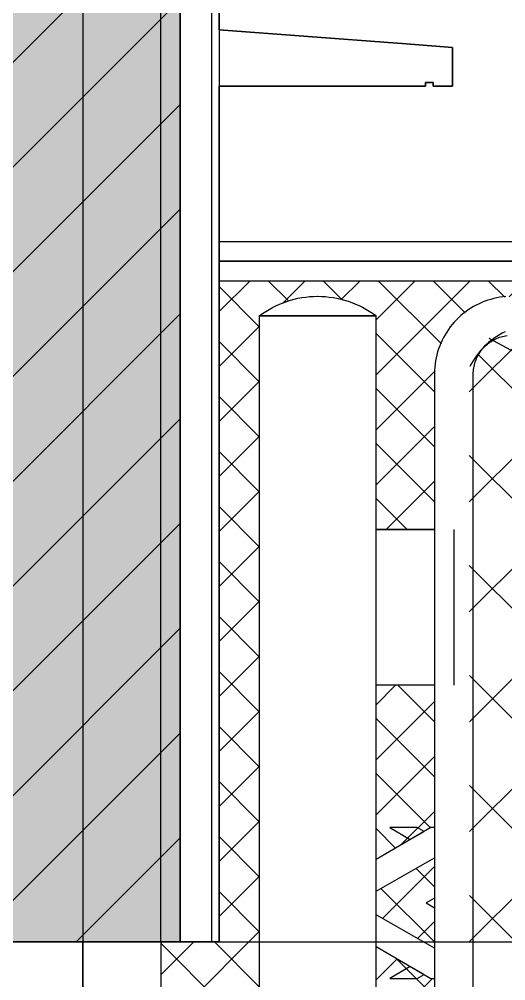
# Model space of a CAD drawing. Header units: millimetres. Extents: x 2519235 to 7246330, y 25937 to 201821.
# Drawn here: x 3260753 to 3261378, y 102240 to 103476 of the extents above; entities that cross this region are included whole.
import ezdxf
from ezdxf.xclip import XClip

# ---------------------------------------------------------------- set-up
doc = ezdxf.new("R2010")
doc.units = ezdxf.units.MM
doc.header["$XCLIPFRAME"] = 0
doc.set_wipeout_variables(frame=1)
for name, pattern in [('DPA_Hidden 100', [6, 4, -2]), ('HIDDEN', [0.375, 0.25, -0.125]), ('TA_GL_005.00000', [13.75, 5, -1.25, 1.25, -1.25, 5])]:
    doc.linetypes.add(name, pattern=pattern)
for name, color, linetype in [('000 - 0_HIDE_OBJ_FRAMING_DEF_SUB_1', 7, 'Continuous'), ('000 - 0_SYM_DWG_GRIDLINE_MAIN_COLOR_251', 7, 'Continuous'), ('000 - CONCRETE_COL_WIPEOUT_', 7, 'Continuous'), ('000 - CONCRETE_PRECAST_HATCH_', 7, 'Continuous'), ('000 - H A T C H', 7, 'Continuous'), ('_Wall-PRECAST-E1', 7, 'HIDDEN'), ('_งานโครงสร้าง', 7, 'Continuous')]:
    doc.layers.add(name, color=color, linetype=linetype)
doc.styles.add('TA', font='', dxfattribs={"height": 4.5})
doc.styles.get('TA').set_extended_font_data('Cordia New')

# ---------------------------------------------------------------- blocks, each defined once
blk = doc.blocks.new('W-1-PP17-ENT1_REV02_20260415-163809_PP17_ENT1_SE_ELE3')
at = {"layer": '_Wall-PRECAST-E1', "color": 7, "lineweight": -3}
blk.add_lwpolyline([(17400, 105289.9999999962), (18175.00881958846, 105289.9999999962), (18175.00881958846, 102289.9999999962), (17400, 102289.9999999962)], close=True, dxfattribs=at)
at = {"layer": '_งานโครงสร้าง', "color": 7, "extrusion": (-1.224646799147353e-16, 1, 0)}
blk.add_line((18049.84345244663, 116339.9999999948), (18049.84345244663, 100789.9999999948), dxfattribs=at)
blk = doc.blocks.new('*U962')
at = {"layer": '000 - H A T C H'}
h = blk.add_hatch(dxfattribs=at)
h.set_pattern_fill('AR-CONC', scale=0.05)
h.set_pattern_definition([(49.99999999999999, (0, 0), (9.1092334498002, -0.7969542769451543), [0.9525000000000001, -10.4775]), (355, (0, 0), (-1.762171071248467, 9.552842261951758), [0.762, -8.3820292085]), (100.4514447, (0.7591003500000001, -0.066412675), (7.347062354517664, 8.755887595609755), [0.80950044, -8.904512229999998]), (46.18420000000001, (0, 2.54), (13.5539520446065, -2.102116396636358), [1.42875, -15.71625]), (96.63555760999996, (1.129495, 2.364825), (11.87020670257515, 12.37130622988608), [1.214251157, -13.356780408]), (351.1841511700001, (0, 2.54), (11.87020670324885, 12.37130622927663), [1.1429983535, -12.572986596]), (21, (1.27, 1.905), (7.580719563456625, -5.11325990935438), [0.9525000000000001, -10.4775]), (326.0000000000001, (1.27, 1.905), (3.090101417382354, 9.209398306115963), [0.762, -8.382]), (71.45144499999999, (1.90172663, 1.478895005), (10.67082096393581, 4.096138444295263), [0.8095004400000001, -8.90449688]), (37.50000000000001, (0, 0), (0.1544301625295909, 4.227751943657656), [0, -8.2804, 0, -8.509, 0, -8.41375]), (7.499999999999999, (0, 0), (3.340983125515288, 5.009028740905975), [0, -4.8514, 0, -8.0899, 0, -3.20675]), (327.5, (-2.8321, 0), (6.77952975834357, -0.2864371996336722), [0, -3.175, 0, -9.906, 0, -13.1445]), (317.5, (-4.1021, 0), (7.406459069300903, 1.271324551666652), [0, -4.1275, 0, -6.578600000000001, 0, -9.3345])])
h.paths.add_polyline_path([(-5.684341886080801e-14, 0), (8275.00881958846, 0), (8275.00881958846, 3000), (3000, 3000), (3000, 14750.00000000007), (0, 14749.99999999965)])
at = {"layer": '000 - CONCRETE_COL_WIPEOUT_', "color": 7}
blk.add_lwpolyline([(8275.00881958846, 0), (8275.00881958846, 3000), (3000, 3000), (3000, 14750.00000000007), (0, 14749.99999999965), (0, 0), (8275.00881958846, 0), (8275.00881958846, 0), (8275.00881958846, 0), (8275.00881958846, 0), (8275.00881958846, 0), (8275.00881958846, 0)], close=True, dxfattribs=at)
blk = doc.blocks.new('A$Ce4dc3cae')
at = {"layer": '_Wall-PRECAST-E1', "color": 7, "lineweight": -3}
blk.add_lwpolyline([(7500, -11749.99999999965), (8275.00881958846, -11749.99999999965), (8275.00881958846, -14749.99999999965), (7500, -14749.99999999965)], close=True, dxfattribs=at)
blk = doc.blocks.new('A$C7a4bdc73')
at = {"color": 7}
blk.add_blockref('*U962', (0, -14749.99999999965), dxfattribs=at)
at = {"layer": '000 - CONCRETE_PRECAST_HATCH_'}
h = blk.add_hatch(dxfattribs=at)
h.set_pattern_fill('ANSI31', scale=30)
h.set_pattern_definition([(45, (0, 0), (-67.35192090801866, 67.35192090801866), [])])
h.paths.add_polyline_path([(0, -14749.99999999965), (0, 0), (3000, 4.220055416226387e-10), (3000, -11749.99999999965), (8275.00881958846, -11749.99999999965), (8275.00881958846, -14749.99999999965)])
at = {"layer": 'Defpoints', "color": 7}
blk.add_lwpolyline([(0, -14749.99999999965), (0, 0), (3000, 4.220055416226387e-10), (3000, -11749.99999999965), (8275.00881958846, -11749.99999999965), (8275.00881958846, -14749.99999999965)], close=True, dxfattribs=at)
at = {"color": 7}
blk.add_blockref('A$Ce4dc3cae', (0, 0), dxfattribs=at)
blk = doc.blocks.new('DPA_Flat type A - Flat Type A-34221842-ENTRANCE 1 - ELEVATION 4')
at = {"layer": '000 - 0_HIDE_OBJ_FRAMING_DEF_SUB_1', "color": 7}
for p, q in [((-2982792.735888853, 102289.9999999999), (-2982792.735888853, 105289.9999999999)), ((-2982767.735888853, 102289.9999999999), (-2982767.735888853, 105289.9999999999)), ((-2982767.735888853, 105289.9999999999), (-2982767.735888853, 102289.9999999999)), ((-2983542.744708441, 102289.9999999999), (-2982767.735888853, 102289.9999999999)), ((-2982792.735888853, 102289.9999999999), (-2983517.744708441, 102289.9999999999)), ((-2982767.735888853, 102289.9999999999), (-2982792.735888853, 102289.9999999999))]:
    blk.add_line(p, q, dxfattribs=at)
blk = doc.blocks.new('DPA_Curved type B - Curved Type B-V4-ENTRANCE 1 - ELEVATION 4')
at = {"layer": '000 - 0_HIDE_OBJ_FRAMING_DEF_SUB_1', "color": 7}
for p, q in [((-2982767.735888852, 102289.9999999999), (-2982767.735888852, 105289.9999999999)), ((-2982767.735888852, 105289.9999999999), (-2982767.735888852, 102289.9999999999)), ((-2982767.735888852, 105289.9999999999), (-2982767.735888852, 102289.9999999999)), ((-2982767.735888852, 105289.9999999999), (-2982767.735888852, 102289.9999999999)), ((-2982717.735888852, 105289.9999999999), (-2982717.735888852, 102289.9999999999)), ((-2982717.735888896, 105289.9999999999), (-2982717.735888896, 102289.9999999999)), ((-2982717.735888852, 105289.9999999999), (-2982717.735888852, 102289.9999999999)), ((-2982917.735888852, 102289.9999999999), (-2982767.735888852, 102289.9999999999)), ((-2982767.735888852, 102289.9999999999), (-2982917.735888852, 102289.9999999999)), ((-2982767.735888852, 102289.9999999999), (-2982727.735888852, 102289.9999999999)), ((-2982727.735888852, 102289.9999999999), (-2982767.735888852, 102289.9999999999)), ((-2982727.735888852, 102289.9999999999), (-2982717.735888852, 102289.9999999999)), ((-2982717.735888852, 102289.9999999999), (-2982727.735888852, 102289.9999999999)), ((-2982717.735888852, 102289.9999999999), (-2982717.735888896, 102289.9999999999)), ((-2982717.735888896, 102289.9999999999), (-2982717.735888852, 102289.9999999999))]:
    blk.add_line(p, q, dxfattribs=at)
blk = doc.blocks.new('DPA_Curved type B - Curved Type B-31237765-ENTRANCE 1 - ELEVATION 4')
at = {"layer": '000 - 0_HIDE_OBJ_FRAMING_DEF_SUB_1', "color": 7}
for p, q in [((-2982767.735888852, 102289.9999999999), (-2982767.735888852, 105289.9999999999)), ((-2982767.735888852, 105289.9999999999), (-2982767.735888852, 102289.9999999999)), ((-2982767.735888852, 105289.9999999999), (-2982767.735888852, 102289.9999999999)), ((-2982767.735888852, 105289.9999999999), (-2982767.735888852, 102289.9999999999)), ((-2982717.735888852, 105289.9999999999), (-2982717.735888852, 102289.9999999999)), ((-2982717.735888896, 105289.9999999999), (-2982717.735888896, 102289.9999999999)), ((-2982717.735888852, 105289.9999999999), (-2982717.735888852, 102289.9999999999)), ((-2982917.735888852, 102289.9999999999), (-2982767.735888852, 102289.9999999999)), ((-2982767.735888852, 102289.9999999999), (-2982917.735888852, 102289.9999999999)), ((-2982767.735888852, 102289.9999999999), (-2982727.735888852, 102289.9999999999)), ((-2982727.735888852, 102289.9999999999), (-2982767.735888852, 102289.9999999999)), ((-2982727.735888852, 102289.9999999999), (-2982717.735888852, 102289.9999999999)), ((-2982717.735888852, 102289.9999999999), (-2982727.735888852, 102289.9999999999)), ((-2982717.735888852, 102289.9999999999), (-2982717.735888896, 102289.9999999999)), ((-2982717.735888896, 102289.9999999999), (-2982717.735888852, 102289.9999999999))]:
    blk.add_line(p, q, dxfattribs=at)
blk = doc.blocks.new('DPA_Curved type C_Right - Curved Type C_Right-28922442-ENTRANCE 1 - ELEVATION 4')
at = {"layer": '000 - 0_HIDE_OBJ_FRAMING_DEF_SUB_1', "color": 7}
for p, q in [((-2982767.735888852, 103466.2858199316), (-2982767.735888852, 105289.9999999999)), ((-2982767.735888853, 105289.9999999999), (-2982767.735888853, 103466.2858199317)), ((-2982767.735888853, 105289.9999999999), (-2982767.735888853, 103466.2858199317)), ((-2982767.735888852, 105289.9999999999), (-2982767.735888852, 103466.2858199316)), ((-2982717.735888853, 105289.9999999999), (-2982717.735888853, 103462.5306081684)), ((-2982717.735888853, 105289.9999999999), (-2982717.735888853, 103462.5306081684)), ((-2982717.735888853, 105289.9999999999), (-2982717.735888853, 103462.5306081684)), ((-2982767.735888852, 102289.9999999999), (-2982767.735888852, 103390)), ((-2982767.735888853, 103390), (-2982767.735888853, 102289.9999999999)), ((-2982767.735888853, 103390), (-2982767.735888853, 102289.9999999999)), ((-2982767.735888852, 103390), (-2982767.735888852, 102289.9999999999)), ((-2982717.735888853, 103390), (-2982717.735888853, 102289.9999999999)), ((-2982717.735888853, 103390), (-2982717.735888853, 102289.9999999999)), ((-2982717.735888853, 103390), (-2982717.735888853, 102289.9999999999)), ((-2982767.735888852, 102289.9999999999), (-2982914.744708746, 102289.9999999999)), ((-2982914.744708746, 102289.9999999999), (-2982767.735888853, 102289.9999999999)), ((-2982767.735888853, 102289.9999999999), (-2982727.735888853, 102289.9999999999)), ((-2982727.735888853, 102289.9999999999), (-2982767.735888852, 102289.9999999999)), ((-2982727.735888853, 102289.9999999999), (-2982717.735888853, 102289.9999999999)), ((-2982717.735888853, 102289.9999999999), (-2982727.735888853, 102289.9999999999)), ((-2982717.735888853, 102289.9999999999), (-2982717.735888853, 102289.9999999999)), ((-2982717.735888853, 102289.9999999999), (-2982717.735888853, 102289.9999999999))]:
    blk.add_line(p, q, dxfattribs=at)
blk = doc.blocks.new('DPA_Curved type A - Curved Type A-V100-ENTRANCE 1 - ELEVATION 4')
at = {"layer": '000 - 0_HIDE_OBJ_FRAMING_DEF_SUB_1', "color": 7}
for p, q in [((-2982767.735888852, 102289.9999999999), (-2982767.735888852, 105289.9999999999)), ((-2982767.735888852, 105289.9999999999), (-2982767.735888852, 102289.9999999999)), ((-2982767.735888852, 105289.9999999999), (-2982767.735888852, 102289.9999999999)), ((-2982767.735888852, 105289.9999999999), (-2982767.735888852, 102289.9999999999)), ((-2982717.735888852, 105289.9999999999), (-2982717.735888852, 102289.9999999999)), ((-2982717.735888852, 105289.9999999999), (-2982717.735888852, 102289.9999999999)), ((-2982767.735888852, 102289.9999999999), (-2982917.735888852, 102289.9999999999)), ((-2982917.735888852, 102289.9999999999), (-2982767.735888852, 102289.9999999999)), ((-2982767.735888852, 102289.9999999999), (-2982727.735888852, 102289.9999999999)), ((-2982727.735888852, 102289.9999999999), (-2982767.735888852, 102289.9999999999)), ((-2982727.735888852, 102289.9999999999), (-2982717.735888852, 102289.9999999999)), ((-2982717.735888852, 102289.9999999999), (-2982727.735888852, 102289.9999999999)), ((-2982717.735888852, 102289.9999999999), (-2982717.735888852, 102289.9999999999))]:
    blk.add_line(p, q, dxfattribs=at)
blk = doc.blocks.new('DPA_Curved type C_Left - Curved Type C_Left-31496685-ENTRANCE 1 - ELEVATION 4')
at = {"layer": '000 - 0_HIDE_OBJ_FRAMING_DEF_SUB_1', "color": 7}
for p, q in [((-2982767.735888852, 105289.9999999999), (-2982767.735888852, 102289.9999999999)), ((-2982767.735888852, 105289.9999999999), (-2982767.735888852, 102289.9999999999)), ((-2982767.735888853, 105289.9999999999), (-2982767.735888853, 102289.9999999999)), ((-2982767.735888853, 105289.9999999999), (-2982767.735888853, 102289.9999999999)), ((-2982727.735888853, 105289.9999999999), (-2982727.735888853, 102289.9999999999)), ((-2982717.735888853, 105289.9999999999), (-2982717.735888853, 102289.9999999999)), ((-2982717.735888853, 105289.9999999999), (-2982717.735888853, 102289.9999999999)), ((-2982717.735888853, 105289.9999999999), (-2982717.735888853, 102289.9999999999)), ((-2982917.735888852, 102289.9999999999), (-2982767.735888852, 102289.9999999999)), ((-2982767.735888853, 102289.9999999999), (-2982917.735888852, 102289.9999999999)), ((-2982767.735888852, 102289.9999999999), (-2982727.735888853, 102289.9999999999)), ((-2982727.735888853, 102289.9999999999), (-2982767.735888853, 102289.9999999999)), ((-2982727.735888853, 102289.9999999999), (-2982717.735888853, 102289.9999999999)), ((-2982717.735888853, 102289.9999999999), (-2982727.735888853, 102289.9999999999)), ((-2982717.735888853, 102289.9999999999), (-2982717.735888853, 102289.9999999999)), ((-2982717.735888853, 102289.9999999999), (-2982717.735888853, 102289.9999999999))]:
    blk.add_line(p, q, dxfattribs=at)
blk = doc.blocks.new('DPA_Curved type C_Right - Curved Type C_Right-28925060-ENTRANCE 1 - ELEVATION 4')
at = {"layer": '000 - 0_HIDE_OBJ_FRAMING_DEF_SUB_1', "color": 7}
for p, q in [((-2982767.735888852, 102289.9999999999), (-2982767.735888852, 105289.9999999999)), ((-2982767.735888853, 105289.9999999999), (-2982767.735888853, 102289.9999999999)), ((-2982767.735888853, 105289.9999999999), (-2982767.735888853, 102289.9999999999)), ((-2982767.735888852, 105289.9999999999), (-2982767.735888852, 102289.9999999999)), ((-2982717.735888853, 105289.9999999999), (-2982717.735888853, 102289.9999999999)), ((-2982717.735888853, 105289.9999999999), (-2982717.735888853, 102289.9999999999)), ((-2982717.735888853, 105289.9999999999), (-2982717.735888853, 102289.9999999999)), ((-2982767.735888852, 102289.9999999999), (-2982917.735888852, 102289.9999999999)), ((-2982917.735888852, 102289.9999999999), (-2982767.735888853, 102289.9999999999)), ((-2982767.735888853, 102289.9999999999), (-2982727.735888853, 102289.9999999999)), ((-2982727.735888853, 102289.9999999999), (-2982767.735888852, 102289.9999999999)), ((-2982727.735888853, 102289.9999999999), (-2982717.735888853, 102289.9999999999)), ((-2982717.735888853, 102289.9999999999), (-2982727.735888853, 102289.9999999999)), ((-2982717.735888853, 102289.9999999999), (-2982717.735888853, 102289.9999999999)), ((-2982717.735888853, 102289.9999999999), (-2982717.735888853, 102289.9999999999))]:
    blk.add_line(p, q, dxfattribs=at)
blk = doc.blocks.new('DR-SG-SW-Wire Screen_Fence - D51-1900x2000 mm-31424009-ENTRANCE 1 - ELEVATION 4')
at = {"layer": '000 - 0_HIDE_OBJ_FRAMING_DEF_SUB_1', "lineweight": 9}
h = blk.add_hatch(dxfattribs=at)
h.set_pattern_fill('FP_26', style=0, pattern_type=2)
h.set_pattern_definition([(45, (-2983806.449, 102319.859), (-70.71067811865476, 70.71067811865476), []), (135, (-2983806.449, 102319.859), (-70.71067811865476, -70.71067811865474), [])])
h.paths.add_polyline_path([(-2980641.176308425, 101214.7323176248), (-2980625.798834874, 101217.4836046034), (-2980612.660837949, 101222.923447368), (-2980599.059538467, 101235.1354618673), (-2980592.21849881, 101245.3279757482), (-2980587.688140848, 101258.5587879036), (-2980585.908626049, 101277.1702826227), (-2980586.85492532, 103026.7252395764), (-2980588.828214, 103033.0587350044), (-2980589.573768046, 103034.8586616956), (-2980605.465630306, 103055.5693398143), (-2980630.184067066, 103073.1212700582), (-2980631.872375814, 103073.8205904393), (-2980644.523066394, 103075.2676823755), (-2982342.848397786, 103075.0324049663), (-2982351.677126884, 103073.3248240878), (-2982357.642528013, 103070.3361322135), (-2982378.243363364, 103053.8016751263), (-2982394.297578482, 103031.1921239054), (-2982394.947117226, 103029.6239986623), (-2982396.4439908, 103012.8297173775), (-2982395.497691529, 101263.2747604239), (-2982393.692703821, 101254.6225264489), (-2982388.252861057, 101241.4845295254), (-2982376.040846557, 101227.8832300433), (-2982365.848332676, 101221.0421903851), (-2982352.617520521, 101216.5118324236), (-2982334.006025802, 101214.7323176248), (-2980641.302652495, 101214.7323176248)])
h.paths.add_polyline_path([(-2982216.176308425, 102020.0000000001), (-2982372.646784552, 102020.8518543429), (-2982380.790175675, 102024.9713922961), (-2982383.853977954, 102027.3223304705), (-2982388.703358158, 102034.6158521093), (-2982390.324454081, 102038.5295238726), (-2982391.176308425, 102048.0000000002), (-2982390.324454081, 102201.4704761277), (-2982387.826943519, 102207.5000000002), (-2982383.853977954, 102212.6776695298), (-2982378.676308425, 102216.6506350948), (-2982372.646784552, 102219.1481456574), (-2982366.176308425, 102220.0000000001), (-2982209.705832297, 102219.1481456574), (-2982203.676308425, 102216.6506350948), (-2982198.498638895, 102212.6776695298), (-2982194.52567333, 102207.5000000001), (-2982192.028162767, 102201.4704761277), (-2982191.176308425, 102195.0000000001), (-2982192.028162767, 102038.5295238726), (-2982194.52567333, 102032.5000000001), (-2982201.562441174, 102024.9713922961), (-2982203.676308425, 102023.3493649055), (-2982209.705832297, 102020.8518543429)])
h.paths.add_polyline_path([(-2982343.263469973, 102043.0000000001), (-2982339.727936067, 102044.4644660942), (-2982338.263469972, 102048.0000000002), (-2982338.263469972, 102059.3397459623), (-2982334.603215934, 102063.0000000001), (-2982333.263469973, 102068.0000000001), (-2982334.603215934, 102073.0000000001), (-2982338.263469972, 102076.660254038), (-2982343.263469973, 102078.0000000001), (-2982348.263469972, 102076.660254038), (-2982351.92372401, 102073.0000000001), (-2982353.263469972, 102068.0000000001), (-2982351.92372401, 102063.0000000002), (-2982348.263469972, 102059.3397459623), (-2982347.209933497, 102045.0000000002), (-2982344.557565198, 102043.1703708687)])
h.paths.add_polyline_path([(-2982341.020777483, 102136.1957042181), (-2982341.542506206, 102136.8595696681), (-2982341.516054387, 102136.7207457865)])
at = {"layer": '000 - 0_HIDE_OBJ_FRAMING_DEF_SUB_1', "color": 7}
for p, q in [((-2982666.176308424, 103095.0000000001), (-2982666.176308424, 101115.7396272173)), ((-2982666.176308421, 103095), (-2982516.176308421, 103095)), ((-2982516.176308421, 103095), (-2982666.176308421, 103095)), ((-2982516.176308424, 101115.7396272173), (-2982516.176308424, 103095.0000000001)), ((-2982371.047658806, 103065.9986080085), (-2980585.908626046, 102107.5837994366)), ((-2982441.176308425, 103020.0000000002), (-2982441.176308425, 101270.0000000002)), ((-2982391.176308425, 101270.0000000002), (-2982391.176308425, 103020.0000000002)), ((-2982516.176308421, 102820), (-2982441.078953639, 102820)), ((-2982441.078953639, 102820), (-2982516.176308421, 102820)), ((-2982416.176308421, 102820), (-2982416.176308421, 102620)), ((-2982416.176308421, 102820), (-2982416.176308421, 102620)), ((-2982440.981598857, 102620), (-2982516.176308421, 102620)), ((-2982440.981598857, 102620), (-2982516.176308421, 102620))]:
    blk.add_line(p, q, dxfattribs=at)
at = {"layer": '000 - 0_HIDE_OBJ_FRAMING_DEF_SUB_1', "color": 7, "flags": 128}
for points in [[(-2982666.176308424, 103095.0000000001), (-2982662.117383005, 103097.9192107303), (-2982657.944967, 103100.6737726781), (-2982653.665735385, 103103.2592791322), (-2982649.286534016, 103105.6715938338), (-2982644.814368683, 103107.9068575939), (-2982640.256393895, 103109.9614944674), (-2982635.619901442, 103111.8322174735), (-2982630.912308719, 103113.5160338546), (-2982626.141146873, 103115.0102498636), (-2982621.314048743, 103116.3124750736), (-2982616.438736659, 103117.4206262021), (-2982611.523010079, 103118.3329304437), (-2982606.574733116, 103119.0479283062), (-2982601.601821958, 103119.5644759456), (-2982596.612232203, 103119.8817469958), (-2982591.61394613, 103119.9992338907), (-2982591.176308424, 103120.0000000002)], [(-2982591.176308424, 103120.0000000002), (-2982586.177641651, 103119.9000133328), (-2982581.186971678, 103119.600213288), (-2982576.212282513, 103119.1010794819), (-2982571.261532598, 103118.4034104221), (-2982566.342642075, 103117.5083222303), (-2982561.463480121, 103116.4172468567), (-2982556.631852354, 103115.131929789), (-2982551.855488347, 103113.6544272605), (-2982547.142029265, 103111.9871029599), (-2982542.499015636, 103110.1326242505), (-2982537.933875292, 103108.0939579026), (-2982533.453911482, 103105.8743653476), (-2982529.066291194, 103103.4773974599), (-2982524.778033684, 103100.9068888768), (-2982520.59599925, 103098.1669518639), (-2982516.526878254, 103095.2619697357), (-2982516.176308424, 103095.0000000001)], [(-2982349.167777821, 103119.6801706304), (-2982353.147529154, 103119.2808635855), (-2982357.108129086, 103118.7227283377), (-2982361.043241504, 103118.0066577843), (-2982364.946571067, 103117.1337974854), (-2982368.811873281, 103116.1055438312), (-2982372.632964486, 103114.9235418084), (-2982376.403731752, 103113.589682368), (-2982380.118142656, 103112.1060994004), (-2982383.770254931, 103110.4751663222), (-2982387.354225979, 103108.6994922781), (-2982390.864322209, 103106.7819179679), (-2982394.294928217, 103104.7255111015), (-2982397.640555764, 103102.5335614911), (-2982400.895852561, 103100.2095757886), (-2982404.055610827, 103097.7572718752), (-2982407.114775621, 103095.1805729142), (-2982410.068452936, 103092.4836010742), (-2982412.911917514, 103089.6706709349), (-2982415.640620422, 103086.7462825843), (-2982418.250196314, 103083.71511442), (-2982420.736470428, 103080.5820156645), (-2982423.095465255, 103077.3519986074), (-2982425.323406905, 103074.030230587), (-2982427.416731148, 103070.6220257234), (-2982429.372089113, 103067.1328364175), (-2982431.186352642, 103063.5682446278), (-2982432.856619302, 103059.9339529408), (-2982434.380217021, 103056.2357754478), (-2982435.754708369, 103052.479628444), (-2982436.977894453, 103048.6715209634), (-2982438.047818436, 103044.8175451654), (-2982438.962768668, 103040.9238665893), (-2982439.721281423, 103036.9967142902), (-2982440.322143244, 103033.042370874), (-2982440.764392878, 103029.0671624466), (-2982441.047322822, 103025.0774484935), (-2982441.170480447, 103021.079611706), (-2982441.176308425, 103020.0000000002)], [(-2982391.176308425, 103020.0000000002), (-2982391.136313757, 103021.9994667095), (-2982391.01639374, 103023.9957346986), (-2982390.816740217, 103025.9856103646), (-2982390.537672593, 103027.9659103309), (-2982390.179637317, 103029.9334665399), (-2982389.743207167, 103031.8851313215), (-2982389.22908034, 103033.8177824283), (-2982388.638079328, 103035.728328031), (-2982387.971149608, 103037.6137116639), (-2982387.229358125, 103039.4709171156), (-2982386.413891586, 103041.2969732535), (-2982385.526054563, 103043.0889587772), (-2982384.567267409, 103044.8440068923), (-2982383.539063975, 103046.5593098962), (-2982382.44308917, 103048.2321236699), (-2982381.281096319, 103049.8597720683), (-2982380.054944362, 103051.4396512011), (-2982378.766594882, 103052.9692335987), (-2982377.418108962, 103054.4460722557), (-2982376.011643892, 103055.8678045451), (-2982374.549449716, 103057.2321559987), (-2982373.033865634, 103058.5369439451), (-2982371.467316256, 103059.780081002), (-2982369.852307728, 103060.9595784152), (-2982368.191423718, 103062.0735492406), (-2982366.487321286, 103063.1202113623), (-2982364.742726633, 103064.0978903444), (-2982362.960430739, 103065.005022109), (-2982361.143284895, 103065.8401554387), (-2982359.294196148, 103066.6019542985), (-2982357.416122647, 103067.2891999726), (-2982355.512068906, 103067.9007930146), (-2982353.585081007, 103068.4357550061), (-2982351.638241719, 103068.8932301219), (-2982349.67466557, 103069.2724864996), (-2982347.697493861, 103069.5729174097)]]:
    blk.add_lwpolyline(points, dxfattribs=at)
at = {"layer": '000 - 0_HIDE_OBJ_FRAMING_DEF_SUB_1', "color": 7}
for radius, start, end in [(100.0000000001888, 116.2614308808562, 153.2556445235454), (100.0000000001016, 126.6352774135813, 143.3018970955083)]:
    blk.add_arc((-2982306.176308421, 102984.8586616955), radius, start, end, dxfattribs=at)
blk = doc.blocks.new('DPA_RF_LEDGE - Ledge-27910330-ENTRANCE 1 - ELEVATION 4')
at = {"layer": '000 - 0_HIDE_OBJ_FRAMING_DEF_SUB_1', "color": 7}
for p, q in [((-2982489.014359275, 103445.3526526007), (-2982717.735888852, 103462.5306081683)), ((-2982717.735888852, 103462.5306081683), (-2982489.014359275, 103445.3526526007)), ((-2982417.744708746, 103440), (-2982717.735888852, 103462.5306081684)), ((-2982717.735888852, 103462.5306081684), (-2982489.014359275, 103445.3526526007)), ((-2982489.014359275, 103445.3526526007), (-2982717.735888852, 103462.5306081684)), ((-2982717.735888852, 103462.5306081683), (-2982489.014359275, 103445.3526526007)), ((-2982417.744708746, 103440), (-2982488.339260395, 103445.3019498155)), ((-2982488.339260395, 103445.3019498155), (-2982417.744708746, 103440)), ((-2982488.339260395, 103445.3019498155), (-2982417.744708746, 103440)), ((-2982417.744708746, 103440), (-2982488.339260395, 103445.3019498155)), ((-2982488.339260395, 103445.3019498155), (-2982417.744708746, 103440)), ((-2982417.744708746, 103390), (-2982417.744708746, 103440)), ((-2982417.744708746, 103440), (-2982417.744708746, 103390)), ((-2982417.744708746, 103390), (-2982417.744708746, 103440)), ((-2982417.744708746, 103440), (-2982417.744708746, 103390)), ((-2982417.744708746, 103390), (-2982417.744708746, 103440)), ((-2982417.744708746, 103440), (-2982417.744708746, 103390)), ((-2982717.735888852, 103390), (-2982452.744708746, 103390)), ((-2982452.744708746, 103390), (-2982717.735888852, 103390)), ((-2982717.735888852, 103390), (-2982452.744708746, 103390)), ((-2982452.744708746, 103390), (-2982717.735888852, 103390)), ((-2982717.735888852, 103390), (-2982452.744708746, 103390)), ((-2982452.744708746, 103390), (-2982717.735888852, 103390)), ((-2982452.744708746, 103390), (-2982452.744708746, 103395)), ((-2982452.744708746, 103395), (-2982442.744708746, 103395)), ((-2982442.744708746, 103395), (-2982452.744708746, 103395)), ((-2982452.744708746, 103395), (-2982452.744708746, 103390)), ((-2982452.744708746, 103390), (-2982452.744708746, 103395)), ((-2982452.744708746, 103395), (-2982442.744708746, 103395)), ((-2982442.744708746, 103395), (-2982452.744708746, 103395)), ((-2982452.744708746, 103395), (-2982452.744708746, 103390)), ((-2982452.744708746, 103390), (-2982452.744708746, 103395)), ((-2982452.744708746, 103395), (-2982442.744708746, 103395)), ((-2982442.744708746, 103395), (-2982452.744708746, 103395)), ((-2982452.744708746, 103395), (-2982452.744708746, 103390)), ((-2982442.744708746, 103395), (-2982442.744708746, 103390)), ((-2982442.744708746, 103390), (-2982442.744708746, 103395)), ((-2982442.744708746, 103395), (-2982442.744708746, 103390)), ((-2982442.744708746, 103390), (-2982442.744708746, 103395)), ((-2982442.744708746, 103395), (-2982442.744708746, 103390)), ((-2982442.744708746, 103390), (-2982442.744708746, 103395)), ((-2982442.744708746, 103390), (-2982417.744708746, 103390)), ((-2982417.744708746, 103390), (-2982442.744708746, 103390)), ((-2982442.744708746, 103390), (-2982417.744708746, 103390)), ((-2982417.744708746, 103390), (-2982442.744708746, 103390)), ((-2982442.744708746, 103390), (-2982417.744708746, 103390)), ((-2982417.744708746, 103390), (-2982442.744708746, 103390))]:
    blk.add_line(p, q, dxfattribs=at)
blk = doc.blocks.new('DPA_Flat type A - Flat Type A-31215689-ENTRANCE 1 - ELEVATION 4')
at = {"layer": '000 - 0_HIDE_OBJ_FRAMING_DEF_SUB_1', "color": 7}
for p, q in [((-2982717.735888852, 103462.5306081684), (-2982717.735888852, 105289.9999999999)), ((-2982717.735888852, 105289.9999999999), (-2982717.735888852, 103462.5306081684)), ((-2982717.735888852, 102289.9999999999), (-2982717.735888852, 103390)), ((-2982717.735888852, 103390), (-2982717.735888852, 102289.9999999999)), ((-2982914.744708746, 102289.9999999999), (-2982742.735888852, 102289.9999999999)), ((-2982742.735888852, 102289.9999999999), (-2982914.744708746, 102289.9999999999)), ((-2982742.735888852, 102289.9999999999), (-2982717.735888852, 102289.9999999999)), ((-2982717.735888852, 102289.9999999999), (-2982742.735888852, 102289.9999999999))]:
    blk.add_line(p, q, dxfattribs=at)
blk = doc.blocks.new('DPA_CP_Fence Type D - Fence Post Left w MRTA Logo-30279160-ENTRANCE 1 - ELEVATION 4')
at = {"layer": '000 - 0_HIDE_OBJ_FRAMING_DEF_SUB_1', "lineweight": 9}
h = blk.add_hatch(dxfattribs=at)
h.set_pattern_fill('FP_28', style=0, pattern_type=2)
h.set_pattern_definition([(45, (-2982373.773, 101490), (-35.35533905932738, 35.35533905932738), []), (135, (-2982373.773, 101490), (-35.35533905932738, -35.35533905932737), [])])
h.paths.add_polyline_path([(-2982666.176308424, 101539.8683475026), (-2982666.176308424, 103095.0000000001), (-2982641.912307655, 103109.1348110818), (-2982617.783717748, 103117.1353583904), (-2982601.284556658, 103119.1865762566), (-2982587.65430336, 103119.6608965659), (-2982562.303662773, 103116.3420145759), (-2982538.143299835, 103108.0559681684), (-2982516.176308425, 103095.0000000001), (-2982516.176308425, 102820.0000000002), (-2982441.176308425, 102820.0000000002), (-2982440.324454082, 103027.1425625783), (-2982436.516459933, 103049.5208012331), (-2982426.310031129, 103071.4477249242), (-2982416.906944009, 103084.8586616956), (-2982404.385064397, 103096.7986861936), (-2982392.778848803, 103105.3050345963), (-2982381.612641254, 103111.1969653803), (-2982362.885730234, 103117.4108360916), (-2982341.176308425, 103120.0000000002), (-2980634.033745847, 103119.1481456574), (-2980611.655507192, 103115.3401515091), (-2980589.09238996, 103104.7180325692), (-2980578.11552048, 103098.5924540848), (-2980582.749547305, 103107.230820905), (-2980595.919640143, 103121.6860431802), (-2980611.820379698, 103132.2973133034), (-2980629.340976632, 103138.4472148157), (-2980644.523066395, 103140.1316524977), (-2982717.735888857, 103140.1316524977), (-2982717.735888857, 102290), (-2982792.744531132, 102290.0000000001), (-2982792.744531132, 101990.0000000001), (-2982697.744708749, 101990.0000000001), (-2982697.744708749, 101938.2949725815), (-2982695.744708749, 101937.9872802738), (-2982695.744708749, 101918.2949725815), (-2982697.744708749, 101918.2949725815), (-2982697.744708749, 101680.0000000001), (-2982742.744531133, 101680.0000000001), (-2982742.744531133, 101539.8683475026), (-2982687.611064878, 101539.8683475026)])
h.paths.add_polyline_path([(-2982516.176308425, 101539.8683475026), (-2982441.176308425, 101539.8683475026), (-2982441.176308425, 102242.9999999411), (-2982445.671716205, 102242.9999999589), (-2982516.176308425, 102283.9335785475), (-2982516.176308425, 101551.5109721945)])
h.paths.add_polyline_path([(-2982441.176308425, 102281.7269125043), (-2982441.176308425, 102398.2730873948), (-2982516.176308425, 102355.1813277951), (-2982516.176308425, 102324.8186721532), (-2982445.671716205, 102284.3097795925)])
h.paths.add_polyline_path([(-2982516.176308425, 102396.0420247095), (-2982445.598984024, 102436.9999999589), (-2982441.176308425, 102436.9999999589), (-2982441.176308425, 102620.0000000002), (-2982516.176308425, 102620.0000000002), (-2982516.176308425, 102407.9384433632)])
at = {"layer": '000 - 0_HIDE_OBJ_FRAMING_DEF_SUB_1', "color": 7}
for p, q in [((-2980644.523066395, 103190.0000000002), (-2982717.735888856, 103190.0000000002)), ((-2980644.523066391, 103165), (-2982717.735888852, 103165)), ((-2982717.735888852, 103165), (-2980644.523066391, 103165)), ((-2982717.735888856, 103140.0000000001), (-2980644.523066395, 103140.0000000001)), ((-2982445.59898402, 102436.9999999587), (-2982516.176308421, 102396.0420247094)), ((-2982463.235347719, 102437.0000000898), (-2982498.508074977, 102437.0000000898)), ((-2982498.508074977, 102437.0000000898), (-2982472.089895547, 102421.6621250692)), ((-2982454.441164589, 102431.908630906), (-2982463.235347719, 102437.0000000898)), ((-2982441.176308421, 102436.9999999577), (-2982445.59898402, 102436.9999999587)), ((-2982472.089895547, 102421.6621250692), (-2982454.441164589, 102431.908630906)), ((-2982516.176308421, 102355.181327795), (-2982441.176308421, 102398.2730873947)), ((-2982441.176308421, 102346.1832755455), (-2982451.85651171, 102339.9999999604)), ((-2982451.85651171, 102339.9999999604), (-2982441.176308421, 102333.8167243682)), ((-2982441.176308421, 102281.7269125042), (-2982516.176308421, 102324.8186721531)), ((-2982516.176308421, 102283.9335785474), (-2982445.671716202, 102242.9999999588)), ((-2982472.089895547, 102258.3378749308), (-2982498.508074977, 102242.9999999102)), ((-2982454.441164589, 102248.091369094), (-2982472.089895547, 102258.3378749308)), ((-2982498.508074977, 102242.9999999102), (-2982463.235347719, 102242.9999999102)), ((-2982463.235347719, 102242.9999999102), (-2982454.441164589, 102248.091369094)), ((-2982445.671716202, 102242.9999999588), (-2982441.176308421, 102242.9999999576))]:
    blk.add_line(p, q, dxfattribs=at)
blk = doc.blocks.new('A$C9a10139f')
at = {"layer": '000 - 0_HIDE_OBJ_FRAMING_DEF_SUB_1', "lineweight": 9}
h = blk.add_hatch(dxfattribs=at)
h.set_pattern_fill('FP_14', style=0, pattern_type=2)
h.set_pattern_definition([(90, (-7875.15646887105, -2709.999999998618), (-600, 3.673940397442059e-14), [])])
h.paths.add_polyline_path([(-14600.00017746771, -1509.999999998559), (-6550.00000000326, -1509.999999998559), (-6550.00000000326, -1209.999999998545), (-14600.00017746771, -1209.999999998545), (-14600.00017746771, -1317.208467668665)])
at = {"layer": '000 - 0_HIDE_OBJ_FRAMING_DEF_SUB_1', "color": 7, "lineweight": 9}
for p, q in [((-14600.00017746352, -1209.99999999869), (-6549.999999999534, -1209.99999999869)), ((-6572.000177616719, -1209.99999999869), (-6549.999999999534, -1209.99999999869)), ((-6549.999999999534, -1209.99999999869), (-6549.999999999534, -1509.99999999869)), ((-6549.999999999534, -1209.99999999869), (-6449.999999999534, -1209.99999999869)), ((-6449.999999999534, -1209.99999999869), (-6549.999999999534, -1209.99999999869)), ((-6549.999999999534, -1209.99999999869), (-6549.999999999534, -1509.99999999869)), ((-6449.999999999534, -1509.99999999869), (-6449.999999999534, -1209.99999999869)), ((-6449.999999999534, -1509.99999999869), (-6449.999999999534, -1209.99999999869))]:
    blk.add_line(p, q, dxfattribs=at)
at = {"layer": '000 - 0_HIDE_OBJ_FRAMING_DEF_SUB_1', "color": 7}
for p, q in [((-6549.999999999534, -1209.99999999869), (-14600.00017746352, -1209.99999999869)), ((-6575.000177616719, -1209.99999999869), (-6875.000177617185, -1209.99999999869)), ((-6549.999999999534, -1209.99999999869), (-6572.000177616719, -1209.99999999869)), ((-6549.999999999534, -1509.99999999869), (-6549.999999999534, -1209.99999999869)), ((-6449.999999999534, -1209.99999999869), (-6549.999999999534, -1209.99999999869)), ((-6449.999999999534, -1209.99999999869), (-6549.999999999534, -1209.99999999869)), ((-6549.999999999534, -1509.99999999869), (-6549.999999999534, -1209.99999999869)), ((-6449.999999999534, -1209.99999999869), (-6449.999999999534, -1509.99999999869)), ((-6449.999999999534, -1209.99999999869), (-6449.999999999534, -1509.99999999869))]:
    blk.add_line(p, q, dxfattribs=at)
at = {"layer": '000 - 0_HIDE_OBJ_FRAMING_DEF_SUB_1', "color": 7, "linetype": 'DPA_Hidden 100', "lineweight": 9}
for p, q in [((-6323.431777291466, -1209.99999999869), (-6575.000177616719, -1209.99999999869)), ((-6323.431777291466, -1209.99999999869), (-6572.000177616719, -1209.99999999869)), ((-6098.431777291466, -1209.99999999869), (-6173.431777291466, -1209.99999999869)), ((-6098.431777291466, -1209.99999999869), (-6173.431777291466, -1209.99999999869))]:
    blk.add_line(p, q, dxfattribs=at)
at = {"layer": '000 - 0_HIDE_OBJ_FRAMING_DEF_SUB_1', "color": 7}
for name in ['DPA_Flat type A - Flat Type A-34221842-ENTRANCE 1 - ELEVATION 4', 'DPA_Curved type B - Curved Type B-V4-ENTRANCE 1 - ELEVATION 4', 'DPA_Curved type B - Curved Type B-31237765-ENTRANCE 1 - ELEVATION 4', 'DPA_Curved type C_Right - Curved Type C_Right-28922442-ENTRANCE 1 - ELEVATION 4', 'DPA_Curved type A - Curved Type A-V100-ENTRANCE 1 - ELEVATION 4', 'DPA_Curved type A - Curved Type A-V100-ENTRANCE 1 - ELEVATION 4', 'DPA_Curved type C_Left - Curved Type C_Left-31496685-ENTRANCE 1 - ELEVATION 4', 'DPA_Curved type A - Curved Type A-V100-ENTRANCE 1 - ELEVATION 4', 'DPA_Curved type A - Curved Type A-V100-ENTRANCE 1 - ELEVATION 4', 'DPA_Curved type C_Right - Curved Type C_Right-28925060-ENTRANCE 1 - ELEVATION 4', 'DPA_Curved type B - Curved Type B-31237765-ENTRANCE 1 - ELEVATION 4', 'DPA_Flat type A - Flat Type A-31215689-ENTRANCE 1 - ELEVATION 4', 'DPA_RF_LEDGE - Ledge-27910330-ENTRANCE 1 - ELEVATION 4', 'DPA_CP_Fence Type D - Fence Post Left w MRTA Logo-30279160-ENTRANCE 1 - ELEVATION 4', 'DR-SG-SW-Wire Screen_Fence - D51-1900x2000 mm-31424009-ENTRANCE 1 - ELEVATION 4']:
    blk.add_blockref(name, (2976342.744531129, -103499.9999999986), dxfattribs=at)
blk = doc.blocks.new('*U996')
at = {"layer": '000 - 0_SYM_DWG_GRIDLINE_MAIN_COLOR_251', "color": 7, "linetype": 'ByBlock', "ltscale": 5}
blk.add_line((20.00000000000021, 0), (-877.9999999999998, 1.220479893294229e-13), dxfattribs=at)
at = {"color": 7, "style": 'TA', "flags": 1}
blk.add_attdef('LOCATION', (5.999999999999999, -6.000000000000001), '', height=4.5, rotation=270, dxfattribs=at)
blk = doc.blocks.new('W-1-PP17-ENT1_REV02_20260415-163734_PP17_ENT1_ELE3_DIMS')
at = {"layer": '000 - 0_SYM_DWG_GRIDLINE_MAIN_COLOR_251', "color": 7, "linetype": 'TA_GL_005.00000', "xscale": 50, "yscale": 50, "zscale": 50, "rotation": 180}
blk.add_blockref('*U996', (-18300, 102290), dxfattribs=at)

msp = doc.modelspace()

# ---------------------------------------------------------------- block references
at = {"color": 7}
ref = msp.add_blockref('A$C9a10139f', (3267384.512328175, 103500.0000000038), dxfattribs=at)
XClip(ref).set_block_clipping_path([(-25578.26678024605, -6873.350442467781), (-1221.0579811618663, 14432.327169098906)])

# ---------------------------------------------------------------- next in the draw order: block references
ref = msp.add_blockref('W-1-PP17-ENT1_REV02_20260415-163809_PP17_ENT1_SE_ELE3', (3242784.512328178, 3.768946044147015e-09), dxfattribs=at)
XClip(ref).set_block_clipping_path([(-978.2667802493088, 95732.32777897555), (41754.34533745982, 117932.32716909893)])

# ---------------------------------------------------------------- next in the draw order: block references
msp.add_blockref('A$C7a4bdc73', (3252684.512328178, 117039.9999999996), dxfattribs=at)

# ---------------------------------------------------------------- next in the draw order: block references
ref = msp.add_blockref('W-1-PP17-ENT1_REV02_20260415-163734_PP17_ENT1_ELE3_DIMS', (3242784.512328178, 3.768946044147015e-09), dxfattribs=at)
XClip(ref).set_block_clipping_path([(-1933.1517627602443, 96626.64955753226), (31604.35222299397, 118738.24060294124)])

doc.saveas('drawing.dxf')
